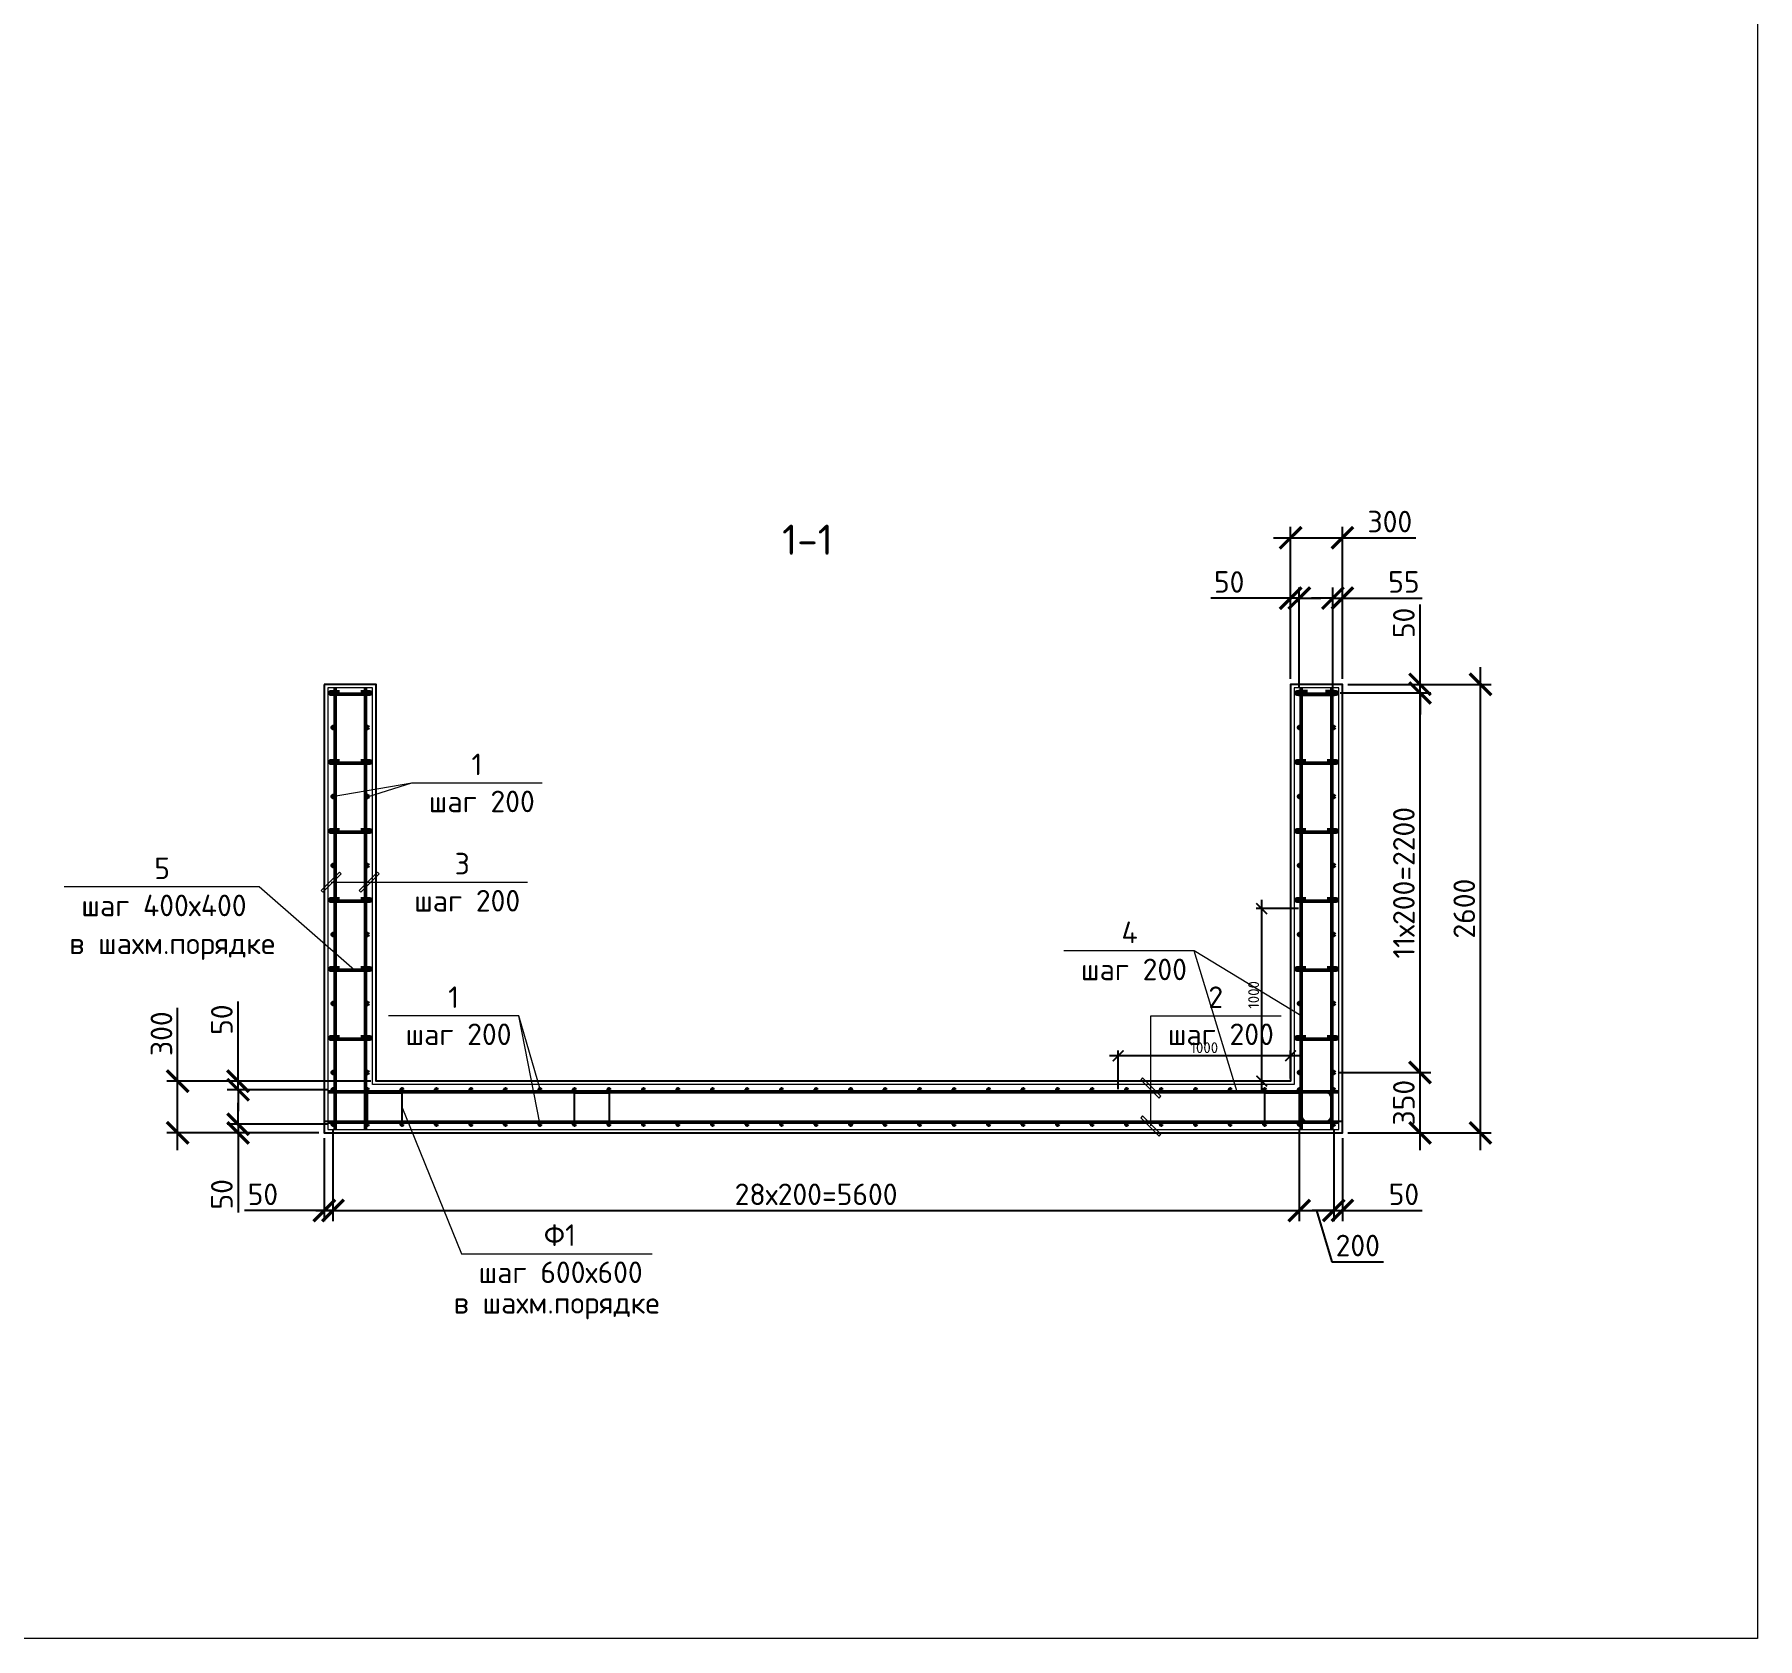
# Model space of a CAD drawing. Header units: millimetres. Extents: x 4549725 to 4654742, y -2132028 to -2073990.
# Drawn here: x 4603725 to 4613711, y -2129331 to -2120031 of the extents above; entities that cross this region are included whole.
import ezdxf

# ---------------------------------------------------------------- set-up
doc = ezdxf.new("R2010")
doc.units = ezdxf.units.MM
doc.layers.get('Defpoints').update_dxf_attribs({"color": 3})
for name, color, linetype, lineweight in [('второстепенные', 7, 'Continuous', 25), ('выноски', 7, 'Continuous', 20), ('основная конструкция', 7, 'Continuous', 50), ('Текст', 7, 'Continuous', 18)]:
    doc.layers.add(name, color=color, linetype=linetype, lineweight=lineweight)
doc.layers.add('помощь', color=1, linetype='Continuous', lineweight=0, plot=False)
doc.layers.add('Размеры', color=7, linetype='Continuous')
doc.styles.add('ISOCPEUR', font='isocpeur.ttf')
doc.dimstyles.new('SPDS-ISOCUP', dxfattribs={"dimscale": 100, "dimtxt": 2.5, "dimasz": 2.5, "dimexe": 1.25, "dimexo": 0.625, "dimtad": 1, "dimdec": 0, "dimrnd": 0.001, "dimtxsty": 'ISOCPEUR', "dimblk": 'ARCHTICK', "dimcen": 2.5, "dimdle": 2, "dimadec": 0, "dimazin": 2, "dimtfac": 0.75, "dimtdec": 0, "dimtmove": 1, "dimatfit": 3, "dimfxl": 1, "dimtolj": 1, "dimarcsym": 1})

# ---------------------------------------------------------------- blocks, each defined once
blk = doc.blocks.new('*U311')
blk.add_circle((0, 0), 6)
blk = doc.blocks.new('*U312')
at = {"layer": 'основная конструкция', "color": 0, "linetype": 'ByBlock', "lineweight": -2, "transparency": 16777216}
for p in [(0, 0), (0, -200), (0, -400), (0, -600), (0, -800), (0, -1000), (0, -1200), (0, -1400), (0, -1600), (0, -1800), (0, -2000), (0, -2200)]:
    blk.add_blockref('*U311', p, dxfattribs=at)
blk = doc.blocks.new('*U313')
blk.add_circle((0, 0), 6)
blk = doc.blocks.new('*U314')
at = {"layer": 'основная конструкция', "color": 0, "linetype": 'ByBlock', "lineweight": -2, "transparency": 16777216}
for p in [(0, 0), (0, -200), (0, -400), (0, -600), (0, -800), (0, -1000), (0, -1200), (0, -1400), (0, -1600), (0, -1800), (0, -2000), (0, -2200), (0, -2400), (0, -2600), (0, -2800), (0, -3000), (0, -3200), (0, -3400), (0, -3600), (0, -3800), (0, -4000), (0, -4200), (0, -4400), (0, -4600), (0, -4800), (0, -5000), (0, -5200), (0, -5400), (0, -5600), (0, -5800)]:
    blk.add_blockref('*U313', p, dxfattribs=at)
blk = doc.blocks.new('_ArchTick')
at = {"color": 0, "linetype": 'ByBlock', "const_width": 0.15}
blk.add_lwpolyline([(-0.5, -0.5), (0.5, 0.5)], dxfattribs=at)
blk = doc.blocks.new('*D374')
at = {"layer": 'Defpoints', "color": 0, "transparency": 16777216}
for p in [(4605404.9, -2126399.1), (4605454.9, -2126354.1), (4605404.9, -2126849.1)]:
    blk.add_point(p, dxfattribs=at)
at = {"layer": 'Размеры', "color": 0, "lineweight": -2, "transparency": 16777216}
for p, q in [((4605404.9, -2126430.3), (4605404.9, -2126911.6)), ((4605454.9, -2126385.3), (4605454.9, -2126911.6)), ((4605404.9, -2126849.1), (4604942.4, -2126849.1)), ((4605454.9, -2126849.1), (4605404.9, -2126849.1)), ((4605454.9, -2126849.1), (4605579.9, -2126849.1))]:
    blk.add_line(p, q, dxfattribs=at)
at = {"layer": 'Размеры', "color": 0, "lineweight": -2, "transparency": 16777216, "xscale": 125, "yscale": 125, "zscale": 125}
blk.add_blockref('_ArchTick', (4605404.9, -2126849.1), dxfattribs=at)
at = {"layer": 'Размеры', "color": 0, "lineweight": -2, "transparency": 16777216, "xscale": 125, "yscale": 125, "zscale": 125, "rotation": 180}
blk.add_blockref('_ArchTick', (4605454.9, -2126849.1), dxfattribs=at)
at = {"layer": 'Размеры', "color": 0, "transparency": 16777216, "insert": (4605048.6, -2126755.3), "char_height": 125, "attachment_point": 5, "style": 'ISOCPEUR'}
blk.add_mtext('\\A1;50', dxfattribs=at)
blk = doc.blocks.new('*D375')
at = {"layer": 'Defpoints', "color": 0, "transparency": 16777216}
for p in [(4611054.9, -2126349.1), (4605454.9, -2126354.1), (4611054.9, -2126849.1)]:
    blk.add_point(p, dxfattribs=at)
at = {"layer": 'Размеры', "color": 0, "lineweight": -2, "transparency": 16777216}
for p, q in [((4605454.9, -2126385.3), (4605454.9, -2126911.6)), ((4611054.9, -2126380.3), (4611054.9, -2126911.6)), ((4605354.9, -2126849.1), (4611154.9, -2126849.1))]:
    blk.add_line(p, q, dxfattribs=at)
at = {"layer": 'Размеры', "color": 0, "lineweight": -2, "transparency": 16777216, "xscale": 125, "yscale": 125, "zscale": 125, "rotation": 180}
blk.add_blockref('_ArchTick', (4605454.9, -2126849.1), dxfattribs=at)
at = {"layer": 'Размеры', "color": 0, "lineweight": -2, "transparency": 16777216, "xscale": 125, "yscale": 125, "zscale": 125}
blk.add_blockref('_ArchTick', (4611054.9, -2126849.1), dxfattribs=at)
at = {"layer": 'Размеры', "color": 0, "transparency": 16777216, "insert": (4608254.9, -2126755.3), "char_height": 125, "attachment_point": 5, "style": 'ISOCPEUR'}
blk.add_mtext('\\A1;28х200=5600', dxfattribs=at)
blk = doc.blocks.new('*D339')
at = {"layer": 'Defpoints', "color": 0, "transparency": 16777216}
for p in [(4611254.9, -2126353.1), (4611304.9, -2126399.1), (4611304.9, -2126849.1)]:
    blk.add_point(p, dxfattribs=at)
at = {"layer": 'Размеры', "color": 0, "lineweight": -2, "transparency": 16777216}
for p, q in [((4611254.9, -2126384.3), (4611254.9, -2126911.6)), ((4611304.9, -2126430.3), (4611304.9, -2126911.6)), ((4611254.9, -2126849.1), (4611129.9, -2126849.1)), ((4611254.9, -2126849.1), (4611304.9, -2126849.1)), ((4611304.9, -2126849.1), (4611767.4, -2126849.1))]:
    blk.add_line(p, q, dxfattribs=at)
at = {"layer": 'Размеры', "color": 0, "lineweight": -2, "transparency": 16777216, "xscale": 125, "yscale": 125, "zscale": 125}
blk.add_blockref('_ArchTick', (4611254.9, -2126849.1), dxfattribs=at)
at = {"layer": 'Размеры', "color": 0, "lineweight": -2, "transparency": 16777216, "xscale": 125, "yscale": 125, "zscale": 125, "rotation": 180}
blk.add_blockref('_ArchTick', (4611304.9, -2126849.1), dxfattribs=at)
at = {"layer": 'Размеры', "color": 0, "transparency": 16777216, "insert": (4611661.1, -2126755.3), "char_height": 125, "attachment_point": 5, "style": 'ISOCPEUR'}
blk.add_mtext('\\A1;50', dxfattribs=at)
blk = doc.blocks.new('*D340')
at = {"layer": 'Defpoints', "color": 0, "transparency": 16777216}
for p in [(4611254.9, -2126049.1), (4611754.9, -2126049.1), (4611304.9, -2126399.1)]:
    blk.add_point(p, dxfattribs=at)
at = {"layer": 'Размеры', "color": 0, "lineweight": -2, "transparency": 16777216}
for p, q in [((4611754.9, -2126499.1), (4611754.9, -2125949.1)), ((4611286.1, -2126049.1), (4611817.4, -2126049.1)), ((4611336.1, -2126399.1), (4611817.4, -2126399.1))]:
    blk.add_line(p, q, dxfattribs=at)
at = {"layer": 'Размеры', "color": 0, "lineweight": -2, "transparency": 16777216, "xscale": 125, "yscale": 125, "zscale": 125}
for p, rotation in [((4611754.9, -2126049.1), 90), ((4611754.9, -2126399.1), 270)]:
    blk.add_blockref('_ArchTick', p, dxfattribs=dict(at, rotation=rotation))
at = {"layer": 'Размеры', "color": 0, "transparency": 16777216, "insert": (4611661.1, -2126224.1), "char_height": 125, "attachment_point": 5, "rotation": 90, "style": 'ISOCPEUR'}
blk.add_mtext('\\A1;350', dxfattribs=at)
blk = doc.blocks.new('*D341')
at = {"layer": 'Defpoints', "color": 0, "transparency": 16777216}
for p in [(4611259.9, -2123849.1), (4611754.9, -2123849.1), (4611254.9, -2126049.1)]:
    blk.add_point(p, dxfattribs=at)
at = {"layer": 'Размеры', "color": 0, "lineweight": -2, "transparency": 16777216}
for p, q in [((4611754.9, -2126149.1), (4611754.9, -2123749.1)), ((4611291.1, -2123849.1), (4611817.4, -2123849.1)), ((4611286.1, -2126049.1), (4611817.4, -2126049.1))]:
    blk.add_line(p, q, dxfattribs=at)
at = {"layer": 'Размеры', "color": 0, "lineweight": -2, "transparency": 16777216, "xscale": 125, "yscale": 125, "zscale": 125}
for p, rotation in [((4611754.9, -2123849.1), 90), ((4611754.9, -2126049.1), 270)]:
    blk.add_blockref('_ArchTick', p, dxfattribs=dict(at, rotation=rotation))
at = {"layer": 'Размеры', "color": 0, "transparency": 16777216, "insert": (4611661.1, -2124949.1), "char_height": 125, "attachment_point": 5, "rotation": 90, "style": 'ISOCPEUR'}
blk.add_mtext('\\A1;11х200=2200', dxfattribs=at)
blk = doc.blocks.new('*D342')
at = {"layer": 'Defpoints', "color": 0, "transparency": 16777216}
for p in [(4611259.9, -2123849.1), (4611304.9, -2123799.1), (4611754.9, -2123799.1)]:
    blk.add_point(p, dxfattribs=at)
at = {"layer": 'Размеры', "color": 0, "lineweight": -2, "transparency": 16777216}
for p, q in [((4611754.9, -2123799.1), (4611754.9, -2123336.6)), ((4611291.1, -2123849.1), (4611817.4, -2123849.1)), ((4611336.1, -2123799.1), (4611817.4, -2123799.1)), ((4611754.9, -2123849.1), (4611754.9, -2123799.1)), ((4611754.9, -2123849.1), (4611754.9, -2123974.1))]:
    blk.add_line(p, q, dxfattribs=at)
at = {"layer": 'Размеры', "color": 0, "lineweight": -2, "transparency": 16777216, "xscale": 125, "yscale": 125, "zscale": 125}
for p, rotation in [((4611754.9, -2123799.1), 270), ((4611754.9, -2123849.1), 90)]:
    blk.add_blockref('_ArchTick', p, dxfattribs=dict(at, rotation=rotation))
at = {"layer": 'Размеры', "color": 0, "transparency": 16777216, "insert": (4611661.1, -2123442.8), "char_height": 125, "attachment_point": 5, "rotation": 90, "style": 'ISOCPEUR'}
blk.add_mtext('\\A1;50', dxfattribs=at)
blk = doc.blocks.new('*D343')
at = {"layer": 'Defpoints', "color": 0, "transparency": 16777216}
for p in [(4611304.9, -2123799.1), (4612104.9, -2123799.1), (4611304.9, -2126399.1)]:
    blk.add_point(p, dxfattribs=at)
at = {"layer": 'Размеры', "color": 0, "lineweight": -2, "transparency": 16777216}
for p, q in [((4612104.9, -2126499.1), (4612104.9, -2123699.1)), ((4611336.1, -2123799.1), (4612167.4, -2123799.1)), ((4611336.1, -2126399.1), (4612167.4, -2126399.1))]:
    blk.add_line(p, q, dxfattribs=at)
at = {"layer": 'Размеры', "color": 0, "lineweight": -2, "transparency": 16777216, "xscale": 125, "yscale": 125, "zscale": 125}
for p, rotation in [((4612104.9, -2123799.1), 90), ((4612104.9, -2126399.1), 270)]:
    blk.add_blockref('_ArchTick', p, dxfattribs=dict(at, rotation=rotation))
at = {"layer": 'Размеры', "color": 0, "transparency": 16777216, "insert": (4612011.1, -2125099.1), "char_height": 125, "attachment_point": 5, "rotation": 90, "style": 'ISOCPEUR'}
blk.add_mtext('\\A1;2600', dxfattribs=at)
blk = doc.blocks.new('*D344')
at = {"layer": 'Defpoints', "color": 0, "transparency": 16777216}
for p in [(4611004.9, -2123299.1), (4611004.9, -2123799.1), (4611054.9, -2123849.1)]:
    blk.add_point(p, dxfattribs=at)
at = {"layer": 'Размеры', "color": 0, "lineweight": -2, "transparency": 16777216}
for p, q in [((4611004.9, -2123767.8), (4611004.9, -2123236.6)), ((4611054.9, -2123817.8), (4611054.9, -2123236.6)), ((4611004.9, -2123299.1), (4610542.4, -2123299.1)), ((4611054.9, -2123299.1), (4611004.9, -2123299.1)), ((4611054.9, -2123299.1), (4611179.9, -2123299.1))]:
    blk.add_line(p, q, dxfattribs=at)
at = {"layer": 'Размеры', "color": 0, "lineweight": -2, "transparency": 16777216, "xscale": 125, "yscale": 125, "zscale": 125}
blk.add_blockref('_ArchTick', (4611004.9, -2123299.1), dxfattribs=at)
at = {"layer": 'Размеры', "color": 0, "lineweight": -2, "transparency": 16777216, "xscale": 125, "yscale": 125, "zscale": 125, "rotation": 180}
blk.add_blockref('_ArchTick', (4611054.9, -2123299.1), dxfattribs=at)
at = {"layer": 'Размеры', "color": 0, "transparency": 16777216, "insert": (4610648.6, -2123205.3), "char_height": 125, "attachment_point": 5, "style": 'ISOCPEUR'}
blk.add_mtext('\\A1;50', dxfattribs=at)
blk = doc.blocks.new('*D345')
at = {"layer": 'Defpoints', "color": 0, "transparency": 16777216}
for p in [(4611304.9, -2123299.1), (4611249.9, -2123849.1), (4611304.9, -2123799.1)]:
    blk.add_point(p, dxfattribs=at)
at = {"layer": 'Размеры', "color": 0, "lineweight": -2, "transparency": 16777216}
for p, q in [((4611249.9, -2123817.8), (4611249.9, -2123236.6)), ((4611304.9, -2123767.8), (4611304.9, -2123236.6)), ((4611249.9, -2123299.1), (4611124.9, -2123299.1)), ((4611249.9, -2123299.1), (4611304.9, -2123299.1)), ((4611304.9, -2123299.1), (4611767.4, -2123299.1))]:
    blk.add_line(p, q, dxfattribs=at)
at = {"layer": 'Размеры', "color": 0, "lineweight": -2, "transparency": 16777216, "xscale": 125, "yscale": 125, "zscale": 125}
blk.add_blockref('_ArchTick', (4611249.9, -2123299.1), dxfattribs=at)
at = {"layer": 'Размеры', "color": 0, "lineweight": -2, "transparency": 16777216, "xscale": 125, "yscale": 125, "zscale": 125, "rotation": 180}
blk.add_blockref('_ArchTick', (4611304.9, -2123299.1), dxfattribs=at)
at = {"layer": 'Размеры', "color": 0, "transparency": 16777216, "insert": (4611661.1, -2123205.3), "char_height": 125, "attachment_point": 5, "style": 'ISOCPEUR'}
blk.add_mtext('\\A1;55', dxfattribs=at)
blk = doc.blocks.new('*D346')
at = {"layer": 'Defpoints', "color": 0, "transparency": 16777216}
for p in [(4611304.9, -2122949.1), (4611004.9, -2123799.1), (4611304.9, -2123799.1)]:
    blk.add_point(p, dxfattribs=at)
at = {"layer": 'Размеры', "color": 0, "lineweight": -2, "transparency": 16777216}
for p, q in [((4610904.9, -2122949.1), (4611304.9, -2122949.1)), ((4611004.9, -2123767.8), (4611004.9, -2122886.6)), ((4611304.9, -2123767.8), (4611304.9, -2122886.6)), ((4611304.9, -2122949.1), (4611729.9, -2122949.1))]:
    blk.add_line(p, q, dxfattribs=at)
at = {"layer": 'Размеры', "color": 0, "lineweight": -2, "transparency": 16777216, "xscale": 125, "yscale": 125, "zscale": 125, "rotation": 180}
blk.add_blockref('_ArchTick', (4611004.9, -2122949.1), dxfattribs=at)
at = {"layer": 'Размеры', "color": 0, "lineweight": -2, "transparency": 16777216, "xscale": 125, "yscale": 125, "zscale": 125}
blk.add_blockref('_ArchTick', (4611304.9, -2122949.1), dxfattribs=at)
at = {"layer": 'Размеры', "color": 0, "transparency": 16777216, "insert": (4611579.9, -2122855.3), "char_height": 125, "attachment_point": 5, "style": 'ISOCPEUR'}
blk.add_mtext('\\A1;300', dxfattribs=at)
blk = doc.blocks.new('*U309')
blk.add_lwpolyline([(62.5, 7.5), (112.5, 7.5, -1), (112.5, -7.5), (-112.5, -7.5, -1), (-112.5, 7.5), (-62.5, 7.5)], format="xyb")
blk = doc.blocks.new('*U310')
at = {"layer": 'основная конструкция', "color": 0, "linetype": 'ByBlock', "lineweight": -2, "transparency": 16777216}
for p in [(0, 0), (0, -400), (0, -800), (0, -1200), (0, -1600), (0, -2000)]:
    blk.add_blockref('*U309', p, dxfattribs=at)
blk = doc.blocks.new('*U292')
blk.add_lwpolyline([(62.5, 7.5), (112.5, 7.5, -1), (112.5, -7.5), (-112.5, -7.5, -1), (-112.5, 7.5), (-62.5, 7.5)], format="xyb")
blk = doc.blocks.new('*U291')
at = {"layer": 'основная конструкция', "color": 0, "linetype": 'ByBlock', "lineweight": -2, "transparency": 16777216}
for p in [(0, 0), (0, -400), (0, -800), (0, -1200), (0, -1600), (0, -2000)]:
    blk.add_blockref('*U292', p, dxfattribs=at)
blk = doc.blocks.new('*U293')
blk.add_circle((0, 0), 6)
blk = doc.blocks.new('*U294')
at = {"layer": 'основная конструкция', "color": 0, "linetype": 'ByBlock', "lineweight": -2, "transparency": 16777216}
for p in [(0, 0), (0, -200), (0, -400), (0, -600), (0, -800), (0, -1000), (0, -1200), (0, -1400), (0, -1600), (0, -1800), (0, -2000), (0, -2200)]:
    blk.add_blockref('*U293', p, dxfattribs=at)
blk = doc.blocks.new('*U297')
blk.add_circle((0, 0), 6)
blk = doc.blocks.new('*U298')
at = {"layer": 'основная конструкция', "color": 0, "linetype": 'ByBlock', "lineweight": -2, "transparency": 16777216}
for p in [(0, 0), (0, -200), (0, -400), (0, -600), (0, -800), (0, -1000), (0, -1200), (0, -1400), (0, -1600), (0, -1800), (0, -2000), (0, -2200)]:
    blk.add_blockref('*U297', p, dxfattribs=at)
blk = doc.blocks.new('*U295')
blk.add_circle((0, 0), 6)
blk = doc.blocks.new('*U296')
at = {"layer": 'основная конструкция', "color": 0, "linetype": 'ByBlock', "lineweight": -2, "transparency": 16777216}
for p in [(0, 0), (0, -200), (0, -400), (0, -600), (0, -800), (0, -1000), (0, -1200), (0, -1400), (0, -1600), (0, -1800), (0, -2000), (0, -2200)]:
    blk.add_blockref('*U295', p, dxfattribs=at)
blk = doc.blocks.new('*U299')
blk.add_circle((0, 0), 6)
blk = doc.blocks.new('*U300')
at = {"layer": 'основная конструкция', "color": 0, "linetype": 'ByBlock', "lineweight": -2, "transparency": 16777216}
for p in [(0, 0), (0, -200), (0, -400), (0, -600), (0, -800), (0, -1000), (0, -1200), (0, -1400), (0, -1600), (0, -1800), (0, -2000), (0, -2200), (0, -2400), (0, -2600), (0, -2800), (0, -3000), (0, -3200), (0, -3400), (0, -3600), (0, -3800), (0, -4000), (0, -4200), (0, -4400), (0, -4600), (0, -4800), (0, -5000), (0, -5200), (0, -5400), (0, -5600), (0, -5800)]:
    blk.add_blockref('*U299', p, dxfattribs=at)
blk = doc.blocks.new('*D351')
at = {"layer": 'Defpoints', "color": 0, "transparency": 16777216}
for p in [(4610837.3, -2125099.1), (4611066.9, -2125099.1), (4611004.9, -2126099.1)]:
    blk.add_point(p, dxfattribs=at)
at = {"layer": 'помощь', "color": 0, "lineweight": -2, "transparency": 16777216}
for p, q in [((4610837.3, -2126149.1), (4610837.3, -2125049.1)), ((4611051.3, -2125099.1), (4610806, -2125099.1)), ((4610989.3, -2126099.1), (4610806, -2126099.1))]:
    blk.add_line(p, q, dxfattribs=at)
at = {"layer": 'помощь', "color": 0, "lineweight": -2, "transparency": 16777216, "xscale": 62.5, "yscale": 62.5, "zscale": 62.5}
for p, rotation in [((4610837.3, -2125099.1), 90), ((4610837.3, -2126099.1), 270)]:
    blk.add_blockref('_ArchTick', p, dxfattribs=dict(at, rotation=rotation))
at = {"layer": 'помощь', "color": 0, "transparency": 16777216, "insert": (4610790.4, -2125599.1), "char_height": 62.5, "attachment_point": 5, "rotation": 90, "style": 'ISOCPEUR'}
blk.add_mtext('\\A1;1000', dxfattribs=at)
blk = doc.blocks.new('*D352')
at = {"layer": 'Defpoints', "color": 0, "transparency": 16777216}
for p in [(4605454.9, -2126349.1), (4604904.9, -2126399.1), (4605404.9, -2126399.1)]:
    blk.add_point(p, dxfattribs=at)
at = {"layer": 'Размеры', "color": 0, "lineweight": -2, "transparency": 16777216}
for p, q in [((4604904.9, -2126349.1), (4604904.9, -2126224.1)), ((4605423.6, -2126349.1), (4604842.4, -2126349.1)), ((4604904.9, -2126349.1), (4604904.9, -2126399.1)), ((4605373.6, -2126399.1), (4604842.4, -2126399.1)), ((4604904.9, -2126399.1), (4604904.9, -2126861.6))]:
    blk.add_line(p, q, dxfattribs=at)
at = {"layer": 'Размеры', "color": 0, "lineweight": -2, "transparency": 16777216, "xscale": 125, "yscale": 125, "zscale": 125}
for p, rotation in [((4604904.9, -2126349.1), 270), ((4604904.9, -2126399.1), 90)]:
    blk.add_blockref('_ArchTick', p, dxfattribs=dict(at, rotation=rotation))
at = {"layer": 'Размеры', "color": 0, "transparency": 16777216, "insert": (4604811.1, -2126755.3), "char_height": 125, "attachment_point": 5, "rotation": 90, "style": 'ISOCPEUR'}
blk.add_mtext('\\A1;50', dxfattribs=at)
blk = doc.blocks.new('*D353')
at = {"layer": 'Defpoints', "color": 0, "transparency": 16777216}
for p in [(4604904.9, -2126099.1), (4605454.9, -2126149.1), (4605704.9, -2126099.1)]:
    blk.add_point(p, dxfattribs=at)
at = {"layer": 'Размеры', "color": 0, "lineweight": -2, "transparency": 16777216}
for p, q in [((4604904.9, -2126099.1), (4604904.9, -2125636.6)), ((4605673.6, -2126099.1), (4604842.4, -2126099.1)), ((4605423.6, -2126149.1), (4604842.4, -2126149.1)), ((4604904.9, -2126149.1), (4604904.9, -2126099.1)), ((4604904.9, -2126149.1), (4604904.9, -2126274.1))]:
    blk.add_line(p, q, dxfattribs=at)
at = {"layer": 'Размеры', "color": 0, "lineweight": -2, "transparency": 16777216, "xscale": 125, "yscale": 125, "zscale": 125}
for p, rotation in [((4604904.9, -2126099.1), 270), ((4604904.9, -2126149.1), 90)]:
    blk.add_blockref('_ArchTick', p, dxfattribs=dict(at, rotation=rotation))
at = {"layer": 'Размеры', "color": 0, "transparency": 16777216, "insert": (4604811.1, -2125742.8), "char_height": 125, "attachment_point": 5, "rotation": 90, "style": 'ISOCPEUR'}
blk.add_mtext('\\A1;50', dxfattribs=at)
blk = doc.blocks.new('*D354')
at = {"layer": 'Defpoints', "color": 0, "transparency": 16777216}
for p in [(4604554.9, -2126099.1), (4605704.9, -2126099.1), (4605404.9, -2126399.1)]:
    blk.add_point(p, dxfattribs=at)
at = {"layer": 'Размеры', "color": 0, "lineweight": -2, "transparency": 16777216}
for p, q in [((4604554.9, -2126099.1), (4604554.9, -2125674.1)), ((4605673.6, -2126099.1), (4604492.4, -2126099.1)), ((4604554.9, -2126499.1), (4604554.9, -2126099.1)), ((4605373.6, -2126399.1), (4604492.4, -2126399.1))]:
    blk.add_line(p, q, dxfattribs=at)
at = {"layer": 'Размеры', "color": 0, "lineweight": -2, "transparency": 16777216, "xscale": 125, "yscale": 125, "zscale": 125}
for p, rotation in [((4604554.9, -2126099.1), 90), ((4604554.9, -2126399.1), 270)]:
    blk.add_blockref('_ArchTick', p, dxfattribs=dict(at, rotation=rotation))
at = {"layer": 'Размеры', "color": 0, "transparency": 16777216, "insert": (4604461.1, -2125824.1), "char_height": 125, "attachment_point": 5, "rotation": 90, "style": 'ISOCPEUR'}
blk.add_mtext('\\A1;300', dxfattribs=at)
blk = doc.blocks.new('*D356')
at = {"layer": 'Defpoints', "color": 0, "transparency": 16777216}
for p in [(4610004.9, -2125952.3), (4611004.9, -2126099.1), (4610004.9, -2126161.1)]:
    blk.add_point(p, dxfattribs=at)
at = {"layer": 'помощь', "color": 0, "lineweight": -2, "transparency": 16777216}
for p, q in [((4611054.9, -2125952.3), (4609954.9, -2125952.3)), ((4610004.9, -2126145.5), (4610004.9, -2125921)), ((4611004.9, -2126083.5), (4611004.9, -2125921))]:
    blk.add_line(p, q, dxfattribs=at)
at = {"layer": 'помощь', "color": 0, "lineweight": -2, "transparency": 16777216, "xscale": 62.5, "yscale": 62.5, "zscale": 62.5, "rotation": 180}
blk.add_blockref('_ArchTick', (4610004.9, -2125952.3), dxfattribs=at)
at = {"layer": 'помощь', "color": 0, "lineweight": -2, "transparency": 16777216, "xscale": 62.5, "yscale": 62.5, "zscale": 62.5}
blk.add_blockref('_ArchTick', (4611004.9, -2125952.3), dxfattribs=at)
at = {"layer": 'помощь', "color": 0, "transparency": 16777216, "insert": (4610504.9, -2125905.4), "char_height": 62.5, "attachment_point": 5, "style": 'ISOCPEUR'}
blk.add_mtext('\\A1;1000', dxfattribs=at)
blk = doc.blocks.new('*D371')
at = {"layer": 'Defpoints', "color": 0, "transparency": 16777216}
for p in [(4611054.9, -2126349.1), (4611254.9, -2126349.1), (4611254.9, -2126849.1)]:
    blk.add_point(p, dxfattribs=at)
at = {"layer": 'Размеры', "color": 0, "lineweight": -2, "transparency": 16777216}
for p, q in [((4611054.9, -2126380.3), (4611054.9, -2126911.6)), ((4611254.9, -2126380.3), (4611254.9, -2126911.6)), ((4610954.9, -2126849.1), (4611354.9, -2126849.1)), ((4611154.9, -2126849.1), (4611244, -2127146)), ((4611244, -2127146), (4611544, -2127146))]:
    blk.add_line(p, q, dxfattribs=at)
at = {"layer": 'Размеры', "color": 0, "lineweight": -2, "transparency": 16777216, "xscale": 125, "yscale": 125, "zscale": 125, "rotation": 180}
blk.add_blockref('_ArchTick', (4611054.9, -2126849.1), dxfattribs=at)
at = {"layer": 'Размеры', "color": 0, "lineweight": -2, "transparency": 16777216, "xscale": 125, "yscale": 125, "zscale": 125}
blk.add_blockref('_ArchTick', (4611254.9, -2126849.1), dxfattribs=at)
at = {"layer": 'Размеры', "color": 0, "transparency": 16777216, "insert": (4611394, -2127052.2), "char_height": 125, "attachment_point": 5, "style": 'ISOCPEUR'}
blk.add_mtext('\\A1;200', dxfattribs=at)

msp = doc.modelspace()

# ---------------------------------------------------------------- linework, layer by layer
at = {"ltscale": 10}
for points in [[(4605404.9, -2126331.1), (4605654.9, -2126331.1), (4605654.9, -2126167.1), (4605854.9, -2126167.1), (4605854.9, -2126331.1), (4606104.9, -2126331.1)], [(4606604.9, -2126331.1), (4606854.9, -2126331.1), (4606854.9, -2126167.1), (4607054.9, -2126167.1), (4607054.9, -2126331.1), (4607304.9, -2126331.1)], [(4610604.9, -2126331.1), (4610854.9, -2126331.1), (4610854.9, -2126167.1), (4611054.9, -2126167.1), (4611054.9, -2126331.1), (4611304.9, -2126331.1)]]:
    msp.add_lwpolyline(points, dxfattribs=at)
at = {"layer": 'второстепенные'}
msp.add_lwpolyline([(4605404.9, -2123799.1), (4605404.9, -2126399.1), (4611304.9, -2126399.1), (4611304.9, -2123799.1), (4611004.9, -2123799.1), (4611004.9, -2126099.1), (4605704.9, -2126099.1), (4605704.9, -2123799.1)], close=True, dxfattribs=at)
at = {"layer": 'выноски', "linetype": 'Continuous'}
for p, q in [((4605450.9, -2124449.1), (4605911.3, -2124370.2)), ((4605660.9, -2124449.1), (4605911.3, -2124370.2)), ((4605911.3, -2124370.2), (4606666.6, -2124370.2)), ((4605444.9, -2124945.9), (4605826.6, -2124945.9)), ((4605664.9, -2124945.9), (4605826.6, -2124945.9)), ((4605664.9, -2124945.9), (4605826.6, -2124945.9)), ((4605826.6, -2124945.9), (4606581.9, -2124945.9)), ((4605028.1, -2124973.2), (4603897.8, -2124973.2)), ((4605579.9, -2125456.6), (4605028.1, -2124973.2)), ((4610446.2, -2125344.1), (4609690.9, -2125344.1)), ((4610695.1, -2126161.1), (4610446.2, -2125344.1)), ((4611066.9, -2125721.1), (4610446.2, -2125344.1)), ((4606531.8, -2125720.1), (4605776.5, -2125720.1)), ((4606654.9, -2126145.1), (4606531.8, -2125720.1)), ((4606654.9, -2126353.1), (4606531.8, -2125720.1)), ((4610194.4, -2125720.1), (4610949.7, -2125720.1)), ((4610194.4, -2126359.1), (4610194.4, -2125720.1)), ((4610194.4, -2126139.1), (4610194.4, -2125720.1)), ((4605854.9, -2126249.1), (4606200.1, -2127099.7)), ((4606200.1, -2127099.7), (4607305.4, -2127099.7))]:
    msp.add_line(p, q, dxfattribs=at)
for points in [[(4605386.6, -2124993.6), (4605397.2, -2125004.2), (4605503.2, -2124898.1), (4605492.6, -2124887.5)], [(4605606.6, -2124993.6), (4605617.2, -2125004.2), (4605723.2, -2124898.1), (4605712.6, -2124887.5)], [(4610242.1, -2126197.4), (4610252.7, -2126186.8), (4610146.6, -2126080.7), (4610136, -2126091.4)], [(4610242.1, -2126417.4), (4610252.7, -2126406.8), (4610146.6, -2126300.7), (4610136, -2126311.4)]]:
    msp.add_lwpolyline(points, close=True, dxfattribs=at)
at = {"layer": 'основная конструкция'}
for points in [[(4605466.9, -2123819.1), (4605466.9, -2126379.1)], [(4605642.9, -2123819.1), (4605642.9, -2126379.1)], [(4611066.9, -2123819.1), (4611066.9, -2126379.1)], [(4611242.9, -2123819.1), (4611242.9, -2126379.1)], [(4605424.9, -2126161.1), (4611284.9, -2126161.1)], [(4605424.9, -2126337.1), (4611284.9, -2126337.1)]]:
    msp.add_lwpolyline(points, dxfattribs=at)
at = {"layer": 'основная конструкция', "color": 4, "ltscale": 100}
for points in [[(4611066.9, -2125099.1), (4611066.9, -2126307.1, 0.414214), (4611096.9, -2126337.1), (4611212.9, -2126337.1, 0.414214), (4611242.9, -2126307.1), (4611242.9, -2125099.1)], [(4610004.9, -2126337.1), (4611212.9, -2126337.1, 0.414214), (4611242.9, -2126307.1), (4611242.9, -2126191.1, 0.414214), (4611212.9, -2126161.1), (4610004.9, -2126161.1)]]:
    msp.add_lwpolyline(points, format="xyb", dxfattribs=at)
at = {"layer": 'помощь'}
for points in [[(4596436.1, -2111978.9), (4613710.8, -2111978.9), (4613710.8, -2129330.6), (4596436.1, -2129330.6)], [(4605424.9, -2123819.1), (4605424.9, -2126379.1), (4611284.9, -2126379.1), (4611284.9, -2123819.1), (4611024.9, -2123819.1), (4611024.9, -2126119.1), (4605684.9, -2126119.1), (4605684.9, -2123819.1)]]:
    msp.add_lwpolyline(points, close=True, dxfattribs=at)
for points in [[(4611207.4, -2123833.6), (4611257.4, -2123833.6, -1), (4611257.4, -2123864.6), (4611052.4, -2123864.6, -1), (4611052.4, -2123833.6), (4611102.4, -2123833.6)], [(4611207.4, -2123837.6), (4611257.4, -2123837.6, -1), (4611257.4, -2123860.6), (4611052.4, -2123860.6, -1), (4611052.4, -2123837.6), (4611102.4, -2123837.6)], [(4611207.4, -2123841.6), (4611257.4, -2123841.6, -1), (4611257.4, -2123856.6), (4611052.4, -2123856.6, -1), (4611052.4, -2123841.6), (4611102.4, -2123841.6)]]:
    msp.add_lwpolyline(points, format="xyb", dxfattribs=at)

# ---------------------------------------------------------------- block references
at = {"layer": 'основная конструкция'}
for name, p in [('*U310', (4605554.9, -2123849.1)), ('*U294', (4605454.9, -2123849.1)), ('*U312', (4605654.9, -2123849.1)), ('*U291', (4611154.9, -2123849.1)), ('*U296', (4611054.9, -2123849.1)), ('*U298', (4611254.9, -2123849.1))]:
    msp.add_blockref(name, p, dxfattribs=at)
at = {"layer": 'основная конструкция', "rotation": 90}
for name, p in [('*U300', (4605454.9, -2126149.1)), ('*U314', (4605454.9, -2126349.1))]:
    msp.add_blockref(name, p, dxfattribs=at)

# ---------------------------------------------------------------- texts
at = {"layer": 'выноски', "linetype": 'Continuous', "char_height": 125, "attachment_point": 1, "style": 'ISOCPEUR'}
for s, insert, width in [('\\f|b0|i0|c0|p34;\\W1.0000000000;\\T1.0000000000;\\o\\l1', (4606257.7, -2124200.2), 184.524), ('\\f|b0|i0|c0|p34;\\W1.0000000000;\\T1.0000000000;\\o\\lшаг 200', (4606010.1, -2124415.2), 946.429), ('\\f|b0|i0|c0|p34;\\W1.0000000000;\\T1.0000000000;\\o\\l5', (4604419.2, -2124803.2), 238.095), ('3', (4606160.5, -2124775.9), 238.095), ('\\f|b0|i0|c0|p34;\\W1.0000000000;\\T1.0000000000;\\o\\lшаг 400х400', (4603996.6, -2125018.2), 1380.952), ('\\f|b0|i0|c0|p34;\\W1.0000000000;\\T1.0000000000;\\o\\lшаг 200', (4605925.4, -2124990.9), 946.429), ('4', (4610024.8, -2125174.1), 238.095), ('\\f|b0|i0|c0|p34;\\W1.0000000000;\\T1.0000000000;\\o\\lшаг 200', (4609789.7, -2125389.1), 3246.429), ('\\f|b0|i0|c0|p34;\\W1.0000000000;\\T1.0000000000;\\o\\l1', (4606122.9, -2125550.1), 184.524), ('\\f|b0|i0|c0|p34;\\W1.0000000000;\\T1.0000000000;\\o\\l2', (4610528.3, -2125550.1), 238.095), ('\\f|b0|i0|c0|p34;\\W1.0000000000;\\T1.0000000000;\\o\\lшаг 200', (4605875.3, -2125765.1), 946.429), ('\\f|b0|i0|c0|p34;\\W1.0000000000;\\T1.0000000000;\\o\\lшаг 200', (4610293.2, -2125765.1), 946.429), ('\\f|b0|i0|c0|p34;\\W1.0000000000;\\T1.0000000000;\\o\\lФ1', (4606676.8, -2126929.7), 321.429), ('\\f|b0|i0|c0|p34;\\W1.0000000000;\\T1.0000000000;\\o\\lшаг 600х600', (4606298.9, -2127144.7), 1380.952)]:
    msp.add_mtext(s, dxfattribs=dict(at, insert=insert, width=width))
at = {"layer": 'Текст', "style": 'ISOCPEUR'}
for s, insert, char_height, width, attachment_point in [('\\pxt9;1-1', (4608204.9, -2122960.5), 175, 4544.964, 5), ('в шахм.порядке', (4603926.7, -2125237.9), 125, 1285.29, 1), ('в шахм.порядке', (4606154.5, -2127321.6), 125, 1345.221, 1)]:
    msp.add_mtext(s, dxfattribs=dict(at, insert=insert, char_height=char_height, width=width, attachment_point=attachment_point))

# ---------------------------------------------------------------- dimensions: what is measured, and where the dimension line sits
at = {"layer": 'помощь'}
dim = msp.add_linear_dim(base=(4610837.3, -2125099.1), p1=(4611004.9, -2126099.1), p2=(4611066.9, -2125099.1), angle=90, dimstyle='SPDS-ISOCUP', override={"dimscale": 25, "dimtmove": 0}, dxfattribs=at)
dim.commit()
dim.dimension.update_dxf_attribs({"geometry": '*D351', "text_midpoint": (4610790.4, -2125599.1)})
dim = msp.add_linear_dim(base=(4610004.9, -2125952.3), p1=(4611004.9, -2126099.1), p2=(4610004.9, -2126161.1), dimstyle='SPDS-ISOCUP', override={"dimscale": 25, "dimtmove": 0}, dxfattribs=at)
dim.commit()
dim.dimension.update_dxf_attribs({"geometry": '*D356', "text_midpoint": (4610504.9, -2125905.4)})
at = {"layer": 'Размеры'}
for base, p1, p2, override, picture, middle in [((4611304.9, -2122949.1), (4611004.9, -2123799.1), (4611304.9, -2123799.1), {"dimscale": 50, "dimtmove": 0}, '*D346', (4611579.9, -2122855.3)), ((4611004.9, -2123299.1), (4611054.9, -2123849.1), (4611004.9, -2123799.1), {"dimscale": 50, "dimtmove": 0}, '*D344', (4610648.6, -2123205.3)), ((4611304.9, -2123299.1), (4611249.9, -2123849.1), (4611304.9, -2123799.1), {"dimscale": 50, "dimtmove": 0}, '*D345', (4611661.1, -2123205.3)), ((4611254.9, -2126849.1), (4611054.9, -2126349.1), (4611254.9, -2126349.1), {"dimscale": 50}, '*D371', (4611275.2, -2127052.2)), ((4605404.9, -2126849.1), (4605454.9, -2126354.1), (4605404.9, -2126399.1), {"dimscale": 50, "dimtmove": 0}, '*D374', (4605048.6, -2126755.3)), ((4611304.9, -2126849.1), (4611254.9, -2126353.1), (4611304.9, -2126399.1), {"dimscale": 50, "dimtmove": 0}, '*D339', (4611661.1, -2126755.3))]:
    dim = msp.add_linear_dim(base=base, p1=p1, p2=p2, dimstyle='SPDS-ISOCUP', override=override, dxfattribs=at)
    dim.commit()
    dim.dimension.update_dxf_attribs({"geometry": picture, "text_midpoint": middle})
for base, p1, p2, picture, middle in [((4611754.9, -2123799.1), (4611259.9, -2123849.1), (4611304.9, -2123799.1), '*D342', (4611661.1, -2123442.8)), ((4612104.9, -2123799.1), (4611304.9, -2126399.1), (4611304.9, -2123799.1), '*D343', (4612011.1, -2125099.1)), ((4604904.9, -2126099.1), (4605454.9, -2126149.1), (4605704.9, -2126099.1), '*D353', (4604811.1, -2125742.8)), ((4604554.9, -2126099.1), (4605404.9, -2126399.1), (4605704.9, -2126099.1), '*D354', (4604461.1, -2125824.1)), ((4611754.9, -2126049.1), (4611304.9, -2126399.1), (4611254.9, -2126049.1), '*D340', (4611661.1, -2126224.1)), ((4604904.9, -2126399.1), (4605454.9, -2126349.1), (4605404.9, -2126399.1), '*D352', (4604811.1, -2126755.3))]:
    dim = msp.add_linear_dim(base=base, p1=p1, p2=p2, angle=90, dimstyle='SPDS-ISOCUP', override={"dimscale": 50, "dimtmove": 0}, dxfattribs=at)
    dim.commit()
    dim.dimension.update_dxf_attribs({"geometry": picture, "text_midpoint": middle})
dim = msp.add_linear_dim(base=(4611754.9, -2123849.1), p1=(4611254.9, -2126049.1), p2=(4611259.9, -2123849.1), angle=90, text='11х200=<>', dimstyle='SPDS-ISOCUP', override={"dimscale": 50, "dimtmove": 0}, dxfattribs=at)
dim.commit()
dim.dimension.update_dxf_attribs({"geometry": '*D341', "text_midpoint": (4611661.1, -2124949.1)})
dim = msp.add_linear_dim(base=(4611054.9, -2126849.1), p1=(4605454.9, -2126354.1), p2=(4611054.9, -2126349.1), text='28х200=<>', dimstyle='SPDS-ISOCUP', override={"dimscale": 50}, dxfattribs=at)
dim.commit()
dim.dimension.update_dxf_attribs({"geometry": '*D375', "text_midpoint": (4608254.9, -2126755.3)})

doc.saveas('drawing.dxf')
